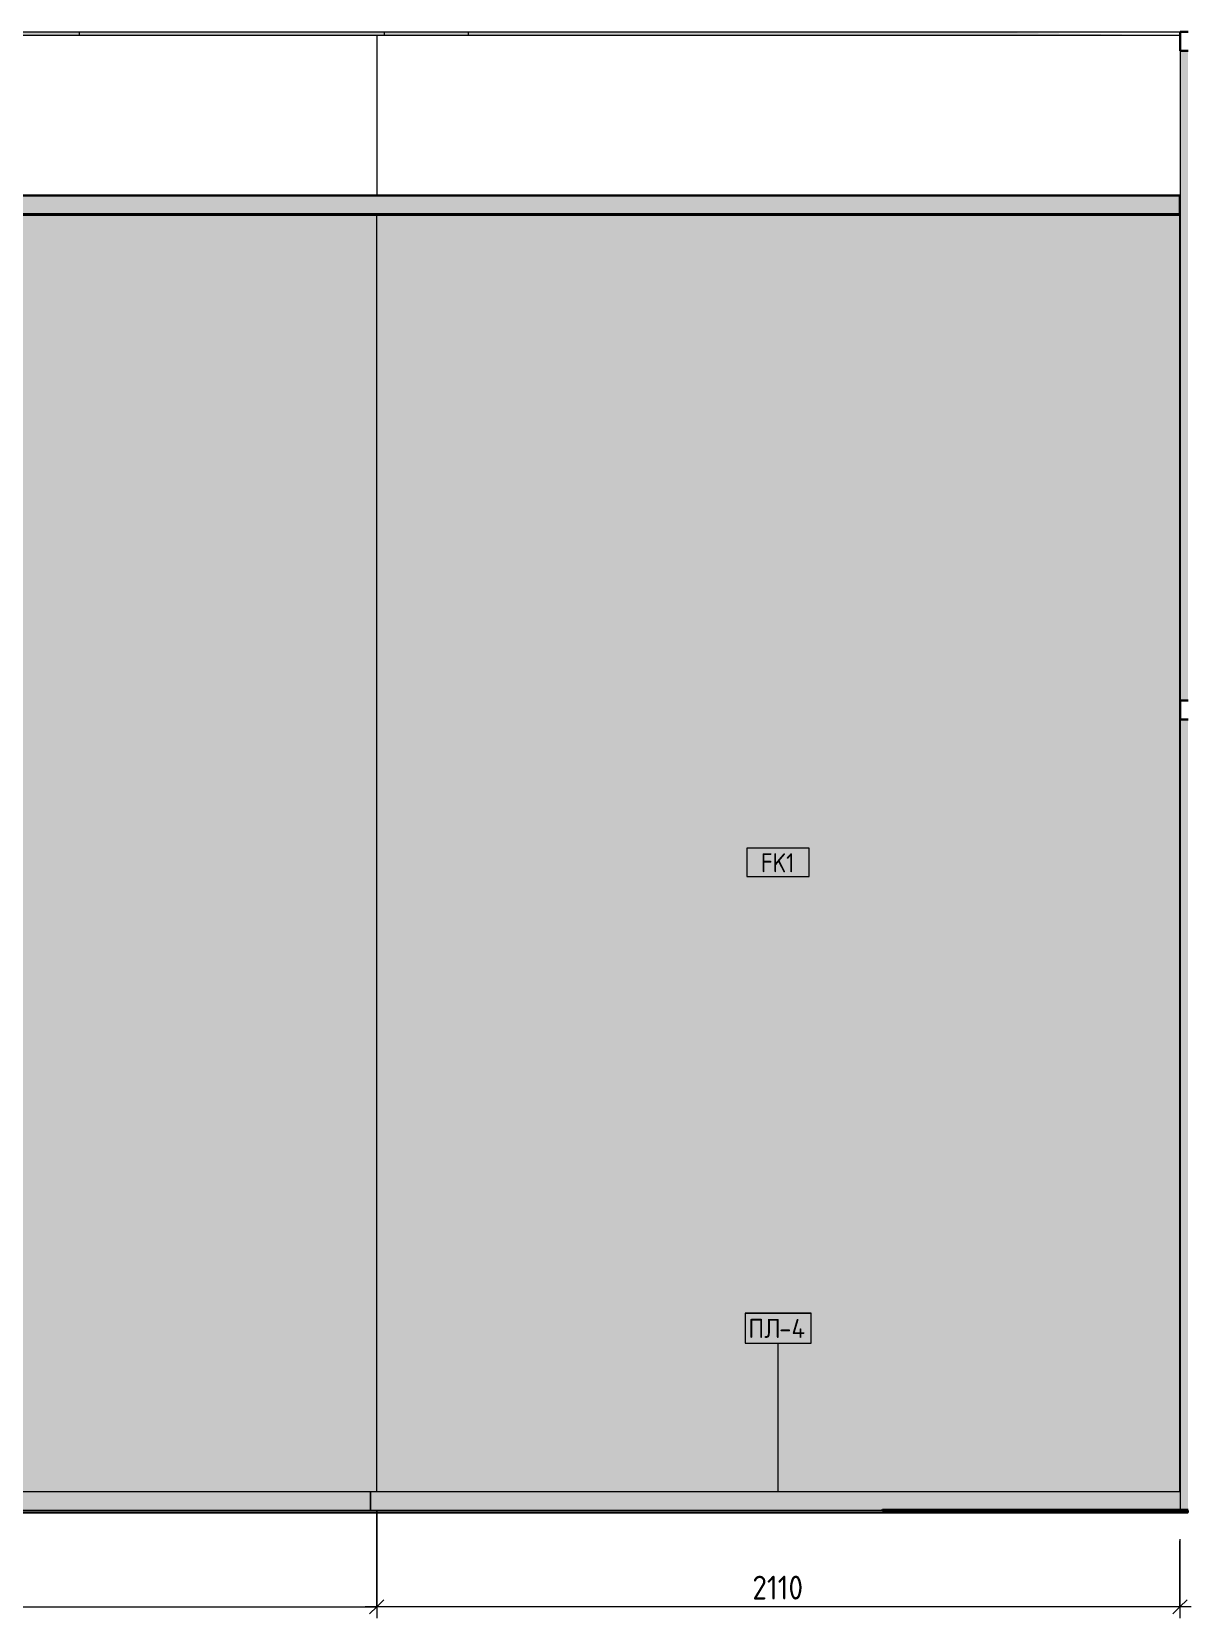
# Model space of a CAD drawing. Header units: millimetres. Extents: x 95091 to 185761, y -1987 to 15323.
# Drawn here: x 179266 to 182310, y 8117 to 12280 of the extents above; entities that cross this region are included whole.
import ezdxf

# ---------------------------------------------------------------- set-up
doc = ezdxf.new("R2010")
doc.units = ezdxf.units.MM
for name, color, linetype, lineweight in [('A-ANNO-DIMS', 7, 'Continuous', 9), ('A-ANNO-DIMS-25', 7, 'Continuous', 9), ('A-FLOR', 7, 'Continuous', 9), ('A-GENM', 7, 'Continuous', 9), ('A-GENM-IDEN', 7, 'Continuous', 9), ('A-GLAZ-CWMG', 7, 'Continuous', 9), ('A-GLAZ-CWMG-2', 7, 'Continuous', 30), ('A-WALL-IDEN', 7, 'Continuous', 9), ('A-WALL-PATT', 7, 'Continuous', 9), ('I-WALL', 7, 'Continuous', 9)]:
    doc.layers.add(name, color=color, linetype=linetype, lineweight=lineweight)
for name, color, linetype, lineweight, true_color in [('A-CLNG-1', 7, 'Continuous', 9, 0x787878), ('A-CLNG-FNSH-1', 7, 'Continuous', 30, 0x3c3c3c), ('A-FLOR-1', 7, 'Continuous', 9, 0x787878), ('A-FLOR-FNSH-1', 7, 'Continuous', 30, 0x3c3c3c), ('A-WALL-4', 7, 'Continuous', 30, 0x3c3c3c)]:
    doc.layers.add(name, color=color, linetype=linetype, lineweight=lineweight, true_color=true_color)
doc.styles.add('GOST Common_5', font='GOST_Common.ttf', dxfattribs={"width": 0.9, "height": 50})
doc.styles.add('GOST Common_6', font='GOST_Common.ttf', dxfattribs={"height": 50})
doc.styles.add('ISOCPEUR_2', font='isocpeur.ttf', dxfattribs={"width": 0.9, "height": 62.5})
doc.styles.add('ISOCPEUR_3', font='isocpeur.ttf', dxfattribs={"width": 0.9, "height": 50})
doc.dimstyles.new('ISO-2_0_0_9К_Средний_округл2', dxfattribs={"dimscale": 304.8, "dimtxt": 49.799059, "dimasz": 0.123031, "dimexe": 0.098425, "dimexo": 0, "dimgap": 0, "dimtad": 1, "dimdec": 0, "dimrnd": 10, "dimzin": 0, "dimdsep": 46, "dimtxsty": 'ISOCPEUR_3', "dimblk1": 'OBLIQUE', "dimblk2": 'OBLIQUE', "dimsah": 1, "dimcen": 0.09, "dimdle": 0.098425, "dimazin": 0, "dimtfac": 1, "dimtdec": 4, "dimtix": 1, "dimtmove": 0, "dimatfit": 3, "dimfxl": 1, "dimtvp": 1, "dimtolj": 1, "dimtzin": 0, "dimarcsym": 2})
doc.dimstyles.new('ISO-2_5_0_9К_БОЛЬШОЙ_1', dxfattribs={"dimscale": 304.8, "dimtxt": 62.248823, "dimasz": 0.123031, "dimexe": 0.098425, "dimexo": 0.246063, "dimgap": 0, "dimtad": 1, "dimdec": 0, "dimrnd": 10, "dimzin": 0, "dimdsep": 46, "dimtxsty": 'ISOCPEUR_2', "dimblk1": 'OBLIQUE', "dimblk2": 'OBLIQUE', "dimsah": 1, "dimcen": 0.09, "dimdle": 0.098425, "dimazin": 0, "dimtfac": 1, "dimtdec": 4, "dimtix": 1, "dimtmove": 0, "dimatfit": 3, "dimfxl": 1, "dimtvp": 1, "dimtolj": 1, "dimtzin": 0, "dimarcsym": 2})

# ---------------------------------------------------------------- blocks, each defined once
blk = doc.blocks.new('Плинтус - Плинтус светлый _сад_-33412400-Развертка 3_42-3')
at = {"layer": 'A-GENM'}
blk.add_hatch(color=256, dxfattribs=at).paths.add_polyline_path([(-102129, 8400), (-100845, 8400), (-100845, 8450), (-103660, 8450), (-103660, 8400), (-102172.9, 8400)])
for q in [(-100845, 8450), (-103660, 8400)]:
    blk.add_line((-103660, 8450), q, dxfattribs=at)
blk = doc.blocks.new('Плинтус - Плинтус светлый _сад_-33412401-Развертка 3_42-3')
at = {"layer": 'A-GENM'}
blk.add_line((-100844.99995, 8400), (-100844.99995, 8450), dxfattribs=at)
blk = doc.blocks.new('Плинтус - Плинтус светлый _сад_-33412402-Развертка 3_42-3')
at = {"layer": 'A-GENM'}
blk.add_hatch(color=256, dxfattribs=at).paths.add_polyline_path([(-99754.8, 8400), (-99505, 8400), (-99505, 8402), (-98720, 8402), (-98720, 8450), (-100845, 8450), (-100845, 8400), (-99930.6, 8400)])
for q in [(-98720, 8450), (-100845, 8400)]:
    blk.add_line((-100845, 8450), q, dxfattribs=at)
blk = doc.blocks.new('Прямоугольный импост - Импост структурный с накладкой - 160мм Темный-32310142-Развертка 3_42-3')
at = {"layer": 'A-GLAZ-CWMG'}
blk.add_hatch(color=256, dxfattribs=at).paths.add_polyline_path([(-98700, 8402), (-98699.6, 8402), (-98699.6, 10475), (-98720, 10475), (-98720, 8402)])
blk.add_line((-98720, 10475), (-98720, 8402), dxfattribs=at)
blk = doc.blocks.new('Прямоугольный импост - Импост структурный с накладкой - 160мм Темный-31922943-Развертка 3_42-3')
at = {"layer": 'A-GLAZ-CWMG'}
blk.add_hatch(color=256, dxfattribs=at).paths.add_polyline_path([(-98699.6, 10525), (-98699.6, 12230), (-98720, 12230), (-98720, 10525), (-98700, 10525)])
blk.add_line((-98720, 12230), (-98720, 10525), dxfattribs=at)
blk = doc.blocks.new('Прямоугольный импост - Импост структурный с накладкой - 160мм Темный-31920698-Развертка 3_42-3')
at = {"layer": 'A-GLAZ-CWMG-2'}
for p, q in [((-98699.6, 10525), (-98720, 10525)), ((-98720, 10525), (-98720, 10475)), ((-98720, 10475), (-98699.6, 10475))]:
    blk.add_line(p, q, dxfattribs=at)
blk = doc.blocks.new('Прямоугольный импост - Импост структурный с накладкой - 160мм Темный-31920696-Развертка 3_42-3')
at = {"layer": 'A-GLAZ-CWMG-2'}
for p, q in [((-98699.6, 12280), (-98720, 12280)), ((-98720, 12280), (-98720, 12230)), ((-98720, 12230), (-98699.6, 12230))]:
    blk.add_line(p, q, dxfattribs=at)
blk = doc.blocks.new('DIMBLOCK38-Развертка 3_42-3')
at = {"layer": 'A-ANNO-DIMS-25'}
for p, q in [((177356, 8400), (177356, 8117.2)), ((177356, 8147.2), (177356, 8400)), ((180172, 8400), (180172, 8117.2)), ((180172, 8147.2), (180172, 8400)), ((177356, 8147.2), (180172, 8147.2))]:
    blk.add_line(p, q, dxfattribs=at)
at = {"layer": 'A-ANNO-DIMS-25', "lineweight": 20}
for p, q in [((177356, 8147.2), (177374.8, 8166)), ((180172, 8147.2), (180190.8, 8166)), ((177356, 8147.2), (177337.3, 8128.5)), ((180172, 8147.2), (180153.3, 8128.5))]:
    blk.add_line(p, q, dxfattribs=at)
at = {"layer": 'A-ANNO-DIMS-25', "color": 0, "insert": (178700.8, 8212.6), "char_height": 50, "width": 151.696, "attachment_point": 1, "line_spacing_factor": 1.149209, "style": 'ISOCPEUR_3'}
blk.add_mtext('2820', dxfattribs=at)
blk = doc.blocks.new('_Oblique')
at = {"color": 0, "linetype": 'ByBlock', "lineweight": -2}
blk.add_line((-0.5, -0.5), (0.5, 0.5), dxfattribs=at)
blk = doc.blocks.new('Mark Reiling - Mark Reiling-26174330-Развертка 3_42-3')
at = {"layer": 'A-GENM-IDEN'}
for p, q in [((-102328.7, 8917.8), (-102328.7, 8839)), ((-102328.7, 8917.8), (-102155.2, 8917.8)), ((-102155.2, 8917.8), (-102328.7, 8917.8)), ((-102328.7, 8917.8), (-102328.7, 8839)), ((-102155.2, 8839), (-102155.2, 8917.8)), ((-102155.2, 8839), (-102155.2, 8917.8)), ((-102328.7, 8839), (-102155.2, 8839)), ((-102328.7, 8839), (-102155.2, 8839))]:
    blk.add_line(p, q, dxfattribs=at)
blk = doc.blocks.new('М_стена_0001 - Типоразмер_без рамки-25382661-Развертка 3_42-3')
at = {"layer": 'A-WALL-IDEN'}
for p, q in [((-111967.1, 10138.1), (-112130.4, 10138.1)), ((-112130.4, 10138.1), (-112130.4, 10063.1)), ((-111967.1, 10063.1), (-111967.1, 10138.1)), ((-112130.4, 10063.1), (-111967.1, 10063.1))]:
    blk.add_line(p, q, dxfattribs=at)
blk = doc.blocks.new('DIMBLOCK44-Развертка 3_42-3')
at = {"layer": 'A-ANNO-DIMS-25'}
for p, q in [((180172, 8325), (180172, 8117.2)), ((180172, 8147.2), (180172, 8320)), ((182280, 8325), (182280, 8117.2)), ((182280, 8147.2), (182280, 8320)), ((182310, 8147.2), (180142, 8147.2))]:
    blk.add_line(p, q, dxfattribs=at)
at = {"layer": 'A-ANNO-DIMS-25', "lineweight": 20}
for p, q in [((180172, 8147.2), (180190.8, 8166)), ((182280, 8147.2), (182298.8, 8166)), ((180172, 8147.2), (180153.3, 8128.5)), ((182280, 8147.2), (182261.3, 8128.5))]:
    blk.add_line(p, q, dxfattribs=at)
at = {"layer": 'A-ANNO-DIMS-25', "color": 0, "insert": (181157.8, 8228.9), "char_height": 62.5, "width": 163.762, "attachment_point": 1, "line_spacing_factor": 1.149209, "style": 'ISOCPEUR_2'}
blk.add_mtext('2110', dxfattribs=at)

msp = doc.modelspace()

# ---------------------------------------------------------------- hatches: boundary and pattern name
at = {"layer": 'A-CLNG-1'}
msp.add_hatch(color=256, dxfattribs=at).paths.add_polyline_path([(176673.7, 11800), (182280, 11800), (182280, 11850), (159812, 11850), (159812, 11800), (175906, 11800)])
at = {"layer": 'A-FLOR'}
msp.add_hatch(color=256, dxfattribs=at).paths.add_polyline_path([(181496.9, 8400), (181499.7, 8400), (181499.7, 8402), (181496, 8402), (181496, 8400)])
at = {"layer": 'A-FLOR-1'}
for points in [[(182172.9, 8394.6), (182301, 8394.6), (182301, 8395), (159790.5, 8395), (159790.5, 8394.6), (182153.3, 8394.6)], [(182301.4, 8400), (182301.4, 8402), (181499.7, 8402), (181499.7, 8400), (182301, 8400)]]:
    msp.add_hatch(color=256, dxfattribs=at).paths.add_polyline_path(points)
at = {"layer": 'A-WALL-PATT'}
h = msp.add_hatch(color=256, dxfattribs=at)
h.paths.add_polyline_path([(173306, 8400), (173306, 8450), (175906, 8450), (175906, 10500), (177356, 10500), (177356, 8450), (180171, 8450), (180171, 11800), (159812, 11800), (159812, 8450), (169821, 8450), (169821, 10500), (170771, 10500), (170771, 8450), (171896, 8450), (171896, 10500), (173296, 10500), (173296, 8400)])
h.paths.add_polyline_path([(166061.5, 8500), (165961, 8500), (165981.9, 8965.4), (165953.4, 8968.1), (165914.9, 8974.7), (165877, 8984.3), (165840, 8996.9), (165804.1, 9012.2), (165769.6, 9030.4), (165736.5, 9051.2), (165705.1, 9074.5), (165675.7, 9100.1), (165648.4, 9128), (165623.3, 9158), (165600.6, 9189.8), (165580.5, 9223.3), (165563.1, 9258.2), (165548.4, 9294.4), (165536.6, 9331.7), (165527.8, 9369.7), (165525.3, 9371), (165500.6, 9385.4), (165500.1, 9361), (165496.7, 9336.7), (165490.3, 9313.1), (165481.1, 9290.4), (165469.2, 9269), (165454.8, 9249.3), (165438, 9231.4), (165418.2, 9215.1), (165398.6, 9202.5), (165376.6, 9191.8), (165353.4, 9183.9), (165329.5, 9179), (165305.1, 9176.9), (165280.6, 9177.9), (165256.4, 9181.9), (165232.9, 9188.7), (165216.4, 9195.9), (165224.7, 9191.8), (165077.3, 8989), (165099.3, 8500), (164979.3, 8500), (165018.2, 9365.6), (165035, 9366.3), (165005.3, 9365.7), (164973.2, 9368), (164941.5, 9373.4), (164910.5, 9381.8), (164880.4, 9393.1), (164851.5, 9407.2), (164824.1, 9424), (164817.4, 9428.6), (164796.9, 9407.2), (164775.2, 9388.5), (164751.4, 9371.7), (164726, 9357.3), (164699.3, 9345.4), (164671.6, 9336.3), (164643.1, 9329.9), (164612.5, 9326.3), (164594.8, 9325.6), (164632, 8500), (164512, 8500), (164549.3, 9328.9), (164527.2, 9332.7), (164499.1, 9340.5), (164471.8, 9351), (164445.8, 9364.1), (164421.1, 9379.7), (164398.1, 9397.6), (164377, 9417.7), (164357.9, 9439.8), (164341.1, 9463.7), (164326.7, 9489), (164314.9, 9515.7), (164305.7, 9543.4), (164299.3, 9571.9), (164295.7, 9600.8), (164295, 9630), (164297.1, 9659.1), (164268.4, 9656.9), (164239.7, 9657.9), (164211.2, 9662), (164183.3, 9669.1), (164156.4, 9679.3), (164130.7, 9692.3), (164106.6, 9708), (164084.4, 9726.3), (164064.3, 9746.9), (164046.5, 9769.5), (164031.3, 9794), (164018.9, 9819.9), (164009.4, 9847.1), (164002.8, 9875.1), (163999.4, 9903.7), (163999.1, 9932.4), (164001.9, 9961.1), (164007.8, 9989.2), (164016.8, 10016.6), (164028.7, 10042.8), (164043.3, 10067.5), (164060.6, 10090.6), (164049.5, 10117), (164041.4, 10144.4), (164036.3, 10172.6), (164034.3, 10201.2), (164035.3, 10229.8), (164039.5, 10258.2), (164046.7, 10285.9), (164056.9, 10312.7), (164069.9, 10338.2), (164085.6, 10362.1), (164103.8, 10384.2), (164124.3, 10404.3), (164146.8, 10421.9), (164171.2, 10437.1), (164197, 10449.5), (164224, 10459), (164251.9, 10465.6), (164280.3, 10469.1), (164308.9, 10469.5), (164337.4, 10466.8), (164365.5, 10461), (164392.8, 10452.2), (164418.9, 10440.5), (164443.7, 10426.1), (164444.1, 10450.6), (164447.5, 10474.8), (164453.9, 10498.5), (164463.1, 10521.1), (164475, 10542.5), (164489.4, 10562.3), (164506.3, 10580.3), (164525, 10595.8), (164545.5, 10609.1), (164567.6, 10619.8), (164590.8, 10627.7), (164614.7, 10632.6), (164639.1, 10634.7), (164663.6, 10633.7), (164687.8, 10629.7), (164711.2, 10622.9), (164733.7, 10613.2), (164754.9, 10600.8), (164774.3, 10586), (164791.8, 10568.8), (164807.1, 10549.7), (164819.9, 10528.8), (164830.1, 10506.4), (164837.5, 10483.2), (164841.9, 10458.9), (164843.4, 10435.7), (164847.5, 10436.7), (164875, 10440.7), (164863.4, 10461.4), (164854.4, 10483.4), (164848.2, 10506.4), (164845, 10530), (164845, 10555.5), (164847.6, 10577.5), (164853.4, 10600.6), (164862, 10622.7), (164873.4, 10643.7), (164887.2, 10663), (164903.5, 10680.4), (164921.8, 10695.7), (164941.8, 10708.5), (164963.3, 10718.6), (164985.9, 10726), (165009.3, 10730.5), (165033.1, 10732), (165056.8, 10730.5), (165080.2, 10726), (165102.8, 10718.6), (165124.3, 10708.5), (165144.4, 10695.7), (165162.7, 10680.4), (165178.9, 10663), (165192.8, 10643.7), (165204.1, 10622.7), (165212.8, 10600.6), (165218.5, 10577.5), (165221.3, 10553.8), (165221.1, 10530), (165217.9, 10506.4), (165211.8, 10483.4), (165202.8, 10461.4), (165191.1, 10440.7), (165214.4, 10456.8), (165239.3, 10470.3), (165265.5, 10481.1), (165292.8, 10489.1), (165320.7, 10494), (165349, 10495.9), (165377.3, 10494.8), (165405.3, 10490.7), (165432.8, 10483.6), (165459.3, 10473.5), (165484.6, 10460.7), (165508.3, 10445.2), (165530.3, 10427.3), (165550.2, 10407.2), (165567.9, 10385), (165583.1, 10361), (165595.6, 10335.6), (165605.3, 10308.9), (165612.1, 10281.4), (165615.9, 10253.3), (165616.6, 10225), (165614.4, 10196.7), (165609.1, 10168.9), (165600.8, 10141.7), (165628.2, 10148.9), (165656.3, 10153.1), (165684.6, 10154.3), (165712.9, 10152.4), (165740.8, 10147.6), (165769.9, 10138.9), (165794.3, 10129), (165819.2, 10115.5), (165842.6, 10099.4), (165864, 10080.9), (165883.5, 10060), (165900.5, 10037.5), (165915, 10013.2), (165926.8, 9987.4), (165936.3, 9958.4), (165936.7, 9957), (165975.4, 9961.9), (166014.4, 9963.8), (166053.5, 9962.6), (166092.3, 9958.4), (166130.7, 9951.1), (166168.4, 9940.9), (166205.2, 9927.8), (166240.8, 9911.8), (166275.1, 9893.1), (166307.9, 9871.8), (166338.8, 9848), (166367.8, 9821.9), (166394.7, 9793.5), (166419.3, 9763.2), (166441.5, 9731), (166461, 9697.2), (166477.9, 9662), (166492, 9625.5), (166503.2, 9588.1), (166511.4, 9549.9), (166516.6, 9511.2), (166518.8, 9472.2), (166517.9, 9433.2), (166514, 9394.3), (166507.1, 9355.9), (166497.2, 9318.1), (166484.3, 9281.2), (166468.7, 9245.4), (166450.3, 9211), (166429.2, 9178.1), (166405.6, 9146.9), (166379.7, 9117.7), (166351.6, 9090.6), (166321.5, 9065.8), (166289.5, 9043.3), (166255.8, 9023.5), (166220.8, 9006.4), (166184.4, 8992), (166147.1, 8980.5), (166109, 8972), (166088.1, 8969), (166061.5, 8932.5), (166081, 8500)])
h.paths.add_polyline_path([(165072.3, 9098.6), (165186.5, 9212.8), (165186.8, 9212.8), (165169.9, 9225.7), (165151, 9244.6), (165137.1, 9261.9), (165124.3, 9282.8), (165114.1, 9305.1), (165106.8, 9328.4), (165102.3, 9352.5), (165100.8, 9376.9), (165066.5, 9369.8), (165039.3, 9366.5), (165060.2, 9368.7), (165071.2, 9123.1)])
h.paths.add_polyline_path([(165632.8, 9342.1), (165632.8, 9342.3), (165632.2, 9342.2)])
h.paths.add_polyline_path([(165606.3, 9344.8), (165578.7, 9350.5), (165578.9, 9350.5), (165605.6, 9344.9)])
h.paths.add_polyline_path([(165702.6, 9348.3), (165714, 9350.8), (165714, 9351), (165705.1, 9348.9)])
h.paths.add_polyline_path([(165730, 9355.9), (165740, 9359.2), (165740, 9359.5), (165736.5, 9358.2)])
h.paths.add_polyline_path([(165756.2, 9366.3), (165766.3, 9371), (165765, 9370.6), (165764.3, 9370.2)])
h.paths.add_polyline_path([(165781.1, 9379.5), (165788.7, 9383.8), (165792.5, 9386.6), (165788.1, 9383.8)])
h.paths.add_polyline_path([(165804.4, 9395.1), (165810.9, 9399.7), (165814.8, 9403.3), (165810.3, 9399.7)])
h.paths.add_polyline_path([(165825.9, 9413.1), (165831.3, 9417.9), (165835.2, 9422.2), (165830.8, 9417.9)])
h.paths.add_polyline_path([(165845.4, 9433.3), (165849.7, 9438.1), (165853.5, 9443.2), (165849.3, 9438.1)])
h.paths.add_polyline_path([(165862.5, 9455.4), (165865.9, 9460), (165869.4, 9465.9), (165865.6, 9460)])
h.paths.add_polyline_path([(165877.3, 9479.2), (165879.8, 9483.6), (165879.8, 9484.2), (165879.5, 9483.6)])
h.paths.add_polyline_path([(165889.4, 9504.4), (165891.2, 9508.4), (165890.9, 9508.5), (165890.9, 9508.4)])
h.paths.add_polyline_path([(165898.8, 9530.7), (165900, 9534.3), (165899.7, 9534.3)])
h.paths.add_polyline_path([(165905.3, 9557.9), (165906, 9560.9), (165905.7, 9560.9)])
h.paths.add_polyline_path([(165908.9, 9585.6), (165909.2, 9588.1), (165909, 9588)])
h.paths.add_polyline_path([(165909.6, 9613.5), (165909.6, 9615.4), (165909.5, 9615.3)])
h.paths.add_polyline_path([(165907.3, 9641.4), (165907.2, 9642.6), (165907.2, 9642)])
h.paths.add_polyline_path([(165902.1, 9668.8), (165902, 9669.6), (165902, 9669.2)])
h.paths.add_polyline_path([(164677.6, 9674.8), (164676.6, 9689.2), (164676.9, 9681.4)])
h.paths.add_polyline_path([(164676.3, 9705.9), (164676.6, 9719.4), (164676.2, 9714.1)])
h.paths.add_polyline_path([(164678, 9737), (164679.7, 9751.1), (164678.5, 9744.1)])
h.paths.add_polyline_path([(164682.5, 9767.8), (164685.5, 9781.6), (164683.5, 9773.9)])
h.paths.add_polyline_path([(165919.1, 9776.6), (165923.1, 9784.6), (165922.8, 9784.5), (165922.8, 9784.5)])
h.paths.add_polyline_path([(165929.5, 9801.4), (165932.1, 9808.1), (165932.1, 9809.1), (165931.7, 9807.9)])
h.paths.add_polyline_path([(165937.3, 9827.1), (165938.8, 9832.4), (165938.8, 9833.8), (165938.4, 9832.1)])
h.paths.add_polyline_path([(165942.5, 9853.3), (165943.1, 9857.2), (165942.9, 9857.2)])
h.paths.add_polyline_path([(165944.9, 9880), (165945.1, 9882.2), (165944.9, 9882.2)])
h.paths.add_polyline_path([(165944.7, 9906.7), (165944.7, 9907.4), (165944.7, 9906.8)])
msp.add_hatch(color=256, dxfattribs=at).paths.add_polyline_path([(181466.1, 8450), (182280, 8450), (182280, 11800), (180171, 11800), (180171, 8450), (181422.1, 8450)])
at = {"layer": 'I-WALL'}
h = msp.add_hatch(color=256, dxfattribs=at)
h.paths.add_polyline_path([(182301.4, 8394.6), (182301.4, 8395), (182301, 8395), (182301, 8394.6)])
h.paths.add_polyline_path([(179368.3, 12270), (179391, 12270), (179391, 12280), (173871, 12280), (173871, 12270), (178080.6, 12270)])
for points in [[(179391, 12270), (180192, 12270), (180192, 12280), (179391, 12280)], [(180192, 12270), (180412, 12270), (180412, 12280), (180192, 12280), (180192, 12273.8)], [(182281, 12270), (182281, 12270.3), (181671.3, 12280), (180412, 12280), (180412, 12270), (180894.5, 12270)]]:
    msp.add_hatch(color=256, dxfattribs=at).paths.add_polyline_path(points)

# ---------------------------------------------------------------- linework, layer by layer
at = {"layer": 'A-CLNG-FNSH-1'}
for p, q in [((182280, 11850), (159812, 11850)), ((182280, 11800), (182280, 11850)), ((182280, 11801), (159812, 11801)), ((159812, 11800), (182280, 11800))]:
    msp.add_line(p, q, dxfattribs=at)
at = {"layer": 'A-FLOR'}
for p, q in [((159791, 12280), (182301.4, 12280)), ((180412, 12280), (180412, 12270)), ((181499.7, 8400), (159790.5, 8400)), ((181496, 8402), (181496, 8400)), ((181496, 8400), (181496, 8402)), ((181496, 8402), (181499.7, 8402)), ((182301, 8395), (182301.4, 8395))]:
    msp.add_line(p, q, dxfattribs=at)
at = {"layer": 'A-FLOR-FNSH-1'}
for p, q in [((182301, 8395), (159790.5, 8395)), ((182301.4, 8402), (181499.7, 8402)), ((181499.7, 8402), (181499.7, 8400)), ((181499.7, 8400), (182301.4, 8400))]:
    msp.add_line(p, q, dxfattribs=at)
at = {"layer": 'A-GENM-IDEN'}
msp.add_line((181225.5, 8450), (181225.5, 8838), dxfattribs=at)
at = {"layer": 'A-WALL-4'}
for p, q in [((182281, 8400), (182281, 8394.6)), ((182301, 8394.6), (182301, 8400))]:
    msp.add_line(p, q, dxfattribs=at)
at = {"layer": 'I-WALL'}
for p, q in [((182281, 12270), (159811, 12270)), ((179391, 12280), (179391, 12270)), ((180172, 12270), (180172, 11850)), ((180192, 12270), (180192, 12280)), ((180171, 11800), (180171, 8450)), ((182280, 8450), (182280, 11800)), ((182301, 8400), (182301, 8395))]:
    msp.add_line(p, q, dxfattribs=at)

# ---------------------------------------------------------------- block references
at = {"layer": 'A-GENM'}
for name in ['Плинтус - Плинтус светлый _сад_-33412400-Развертка 3_42-3', 'Плинтус - Плинтус светлый _сад_-33412401-Развертка 3_42-3', 'Плинтус - Плинтус светлый _сад_-33412402-Развертка 3_42-3']:
    msp.add_blockref(name, (281001, 0), dxfattribs=at)
at = {"layer": 'A-GENM-IDEN'}
msp.add_blockref('Mark Reiling - Mark Reiling-26174330-Развертка 3_42-3', (283467.4, 0), dxfattribs=at)
at = {"layer": 'A-GLAZ-CWMG'}
for name in ['Прямоугольный импост - Импост структурный с накладкой - 160мм Темный-31920696-Развертка 3_42-3', 'Прямоугольный импост - Импост структурный с накладкой - 160мм Темный-31922943-Развертка 3_42-3', 'Прямоугольный импост - Импост структурный с накладкой - 160мм Темный-31920698-Развертка 3_42-3', 'Прямоугольный импост - Импост структурный с накладкой - 160мм Темный-32310142-Развертка 3_42-3']:
    msp.add_blockref(name, (281001, 0), dxfattribs=at)
at = {"layer": 'A-WALL-IDEN'}
msp.add_blockref('М_стена_0001 - Типоразмер_без рамки-25382661-Развертка 3_42-3', (293274, 0), dxfattribs=at)

# ---------------------------------------------------------------- texts
at = {"layer": 'A-GENM-IDEN', "char_height": 50, "attachment_point": 1, "style": 'GOST Common_6'}
for s, insert, width in [('ПЛ', (181147, 8902.8), 98.207), ('-4', (181228, 8902.8), 94.198)]:
    msp.add_mtext(s, dxfattribs=dict(at, insert=insert, width=width))
at = {"layer": 'A-WALL-IDEN', "insert": (181180.4, 10124.5), "char_height": 50, "width": 111.835, "attachment_point": 1, "style": 'GOST Common_5'}
msp.add_mtext('FK1', dxfattribs=at)

# ---------------------------------------------------------------- dimensions: what is measured, and where the dimension line sits
at = {"layer": 'A-ANNO-DIMS'}
for p1, dimstyle, override, picture, middle in [((177356, 8400), 'ISO-2_0_0_9К_Средний_округл2', {"dimpost": '<>', "dimfxl": 2816.00007}, 'DIMBLOCK38-Развертка 3_42-3', (178764, 8172.2)), ((182280, 8400), 'ISO-2_5_0_9К_БОЛЬШОЙ_1', {"dimpost": '<>', "dimfxl": 2107.99991}, 'DIMBLOCK44-Развертка 3_42-3', (181226, 8178.5))]:
    dim = msp.add_linear_dim(base=(180172, 8147.2), p1=p1, p2=(180172, 8400), dimstyle=dimstyle, override=override, dxfattribs=at)
    dim.commit()
    dim.dimension.update_dxf_attribs({"geometry": picture, "text_midpoint": middle})

doc.saveas('drawing.dxf')
